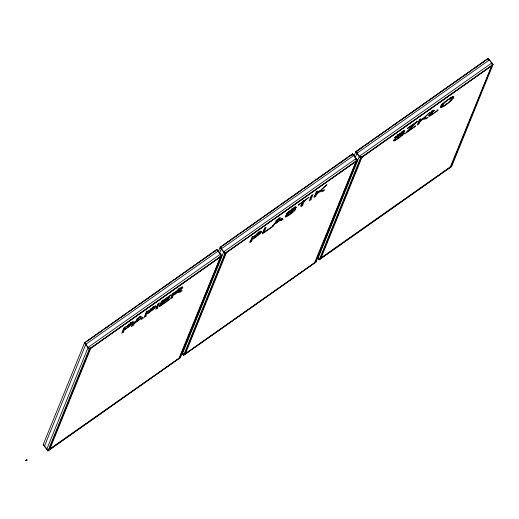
<?xml version="1.0" encoding="UTF-8"?>
<svg xmlns="http://www.w3.org/2000/svg" width="519" height="519" viewBox="0 0 519 519"><rect width="100%" height="100%" fill="white"/><g stroke="black" fill="none" stroke-linecap="round" stroke-linejoin="round"><path stroke-width="0.78" d="M220.646 255.426L220.614 254.038L88.152 347.36L46.729 449.37L47.605 449.655M356.268 159.884L356.229 158.49L223.767 251.819L182.351 353.822L182.785 353.984M491.882 64.337L491.843 62.948L359.382 156.271L317.965 258.28L318.4 258.436M314.923 262.03L314.761 262.62L184.634 354.133M450.518 166.748L319.847 258.663M131.08 322.792L131.722 323.603M153.429 307.053L153.734 307.501M153.365 306.748A3.893 0.564 -37.2 0 1 153.462 306.969L154.059 307.884L153.838 307.637M220.413 254.602L220.614 254.038M356.028 159.054L356.229 158.49M220.523 256.289L220.011 257.268L90.747 348.34L89.69 348.612M356.138 160.741L355.625 161.72L225.681 253.045M491.753 65.199L491.24 66.172L361.977 157.244L360.919 157.517M26.099 460.749A16.037 3.276 65.7 0 0 26.151 460.645L26.45 460.061M26.644 460.327C24.828 460.885 27.423 459.451 26.819 460.029A13.754 13.358 64 0 1 26.501 460.256L25.982 460.522A16.037 4.165 43.3 0 1 25.995 460.431L26.008 460.385A16.102 15.635 64 0 1 26.391 460.094L26.294 460.574M26.391 460.23L26.501 460.243A16.102 14.714 -2 0 1 26.151 460.463L26.625 460.197L26.437 460.476A13.754 12.605 -1.4 0 1 26.119 460.69L26.294 460.398M26.287 460.463L26.171 460.483A13.695 3.549 43.8 0 1 26.132 460.561L26.171 460.483A13.754 13.358 64 0 0 26.501 460.256L26.158 460.671M26.716 460.106L26.806 460.119A12.281 3.315 8.3 0 0 26.845 460.009L26.832 460.055A13.695 2.803 65.7 0 1 26.793 460.171L26.716 460.275M294.007 210.591L293.495 209.851M26.184 460.249L26.125 460.697L26.735 460.236A12.281 3.309 8 0 0 26.793 460.113L25.95 460.535A16.102 14.753 -1.4 0 1 26.294 460.301L26.099 460.457A16.037 3.257 66.2 0 1 26.099 460.541L26.858 460.029L26.501 460.424M25.982 460.457L25.995 460.424A16.037 4.152 43.8 0 1 26.073 460.353L26.099 460.457M84.603 342.689L43.187 444.699L47.936 450.953L180.398 357.63L221.821 255.62L217.065 249.367L84.603 342.689L89.359 348.95L47.936 450.953M85.706 343.059L85.81 344.279L44.387 446.282L44.342 445.354M48.89 450.077L90.079 348.638M48.442 449.778L49.746 449.311L90.747 348.34L90.429 347.925M124.378 327.463L122.86 331.206L123.49 332.037L121.809 333.224L123.937 327.982L125.617 326.795L123.49 332.037M147.026 310.972L145.203 315.461L145.839 316.298L144.152 317.479L146.28 312.243L147.96 311.056L145.839 316.298M158.314 303.55L156.796 307.293L157.426 308.13L155.745 309.311L157.873 304.076L159.554 302.888L157.426 308.13M162.051 300.676L161.61 301.766L162.239 302.596L169.817 297.264L169.57 297.874L161.993 303.213L161.273 304.984L160.643 304.147L161.357 302.376L161.993 303.213M162.239 302.596L162.908 300.968L170.9 295.33L171.147 294.721L161.474 301.539L159.346 306.781L169.233 299.813L169.479 299.197L161.273 304.984M173.087 293.144L171.562 296.887L172.198 297.724L170.517 298.905L172.645 293.67L174.326 292.482L172.198 297.724M217.065 249.367L119.597 318.231M218.246 251.021L216.968 250.58M218.291 251.91L220.218 247.148L352.686 153.819L357.435 160.079L316.013 262.082L183.551 355.411L181.78 353.076M219.816 252.695L221.425 248.731L221.321 247.518M220.731 256.289L179.01 358.24L48.617 449.759M179.671 357.935L220.86 256.503M183.551 355.411L224.974 253.402L357.435 160.079M184.511 354.529L225.7 253.097M184.057 354.23L185.361 353.763L226.362 252.792L226.044 252.377M249.808 241.471L250.93 240.68L252.753 236.19M251.559 241.51L253.687 236.275L252.007 237.455L249.879 242.697L251.559 241.51L250.93 240.68M265.203 227.354L263.587 231.318L264.223 232.155L270.957 227.413L270.704 228.023L262.29 233.952L264.418 228.71L266.104 227.53L264.223 232.155M300.722 205.595L301.844 204.804L303.453 200.84M302.473 205.641L304.355 201.015L309.019 197.291L298.503 204.7L298.256 205.31L302.674 202.202L300.793 206.828L302.473 205.641L301.844 204.804M311.776 195.138L310.258 198.881L310.894 199.711L309.207 200.898L311.335 195.657L313.022 194.469L310.894 199.711M313.976 196.26L315.098 195.468L315.837 193.652L316.888 192.659M316.694 191.537L316.162 192.841L316.798 193.671L326.873 184.712L320.411 190.778M316.798 193.671L317.855 191.063L316.175 192.251L314.047 197.486L315.734 196.305L316.467 194.489L319.107 192.004L323.058 191.141L324.985 189.779L319.263 190.998M242.633 231.552L352.686 153.819M353.776 155.681L352.583 155.038M354.205 155.616L355.839 151.6L488.301 58.277L493.05 64.531L451.627 166.541L319.166 259.863L317.394 257.528M355.132 157.88L357.04 153.183L356.936 151.97M356.345 160.741L314.624 262.692L315.273 261.887M315.286 262.393L356.475 160.955M319.166 259.863L360.588 157.854L493.05 64.531M320.126 258.987L361.315 157.549M320.054 258.663L320.976 258.222L361.977 157.244L361.659 156.829M416.991 121.959L417.237 121.342L407.772 128.011L407.519 128.628L415.005 123.353L404.801 133.844L415.317 126.435L415.57 125.825L406.98 131.871L416.991 121.959L416.355 121.122M419.858 119.143L419.333 120.453L419.962 121.284L430.037 112.325L423.582 118.39M419.962 121.284L421.026 118.676L419.339 119.863L417.211 125.098L418.898 123.918L419.631 122.101L422.271 119.617L426.222 118.754L428.156 117.391L422.427 118.611M432.152 112.727L431.516 111.89L430.712 113.869L431.347 114.705L432.152 112.727L434.552 110.138L432.411 112.078L431.782 111.248M432.411 112.078L433.229 110.08L431.542 111.261L430.511 113.81L428.597 115.938L430.251 114.452L429.414 116.503L437.828 110.573L438.081 109.963L431.347 114.705M442.357 105.831A18.074 2.634 -37.2 0 1 443.051 104.468A7.636 1.109 -37.2 0 1 444.647 102.743A5.138 0.746 -37.2 0 1 447.534 100.388L447.78 99.778A7.195 1.051 -37.2 0 0 443.343 103.378A10.017 1.46 -37.2 0 0 441.241 105.662A20.455 2.978 -37.2 0 0 440.449 107.238A14.804 2.16 -37.2 0 0 441.461 107.478A7.337 1.07 -37.2 0 0 445.6 105.149L445.847 104.533A5.352 0.779 -37.2 0 1 443.207 106.019A12.424 1.81 -37.2 0 1 442.357 105.831L441.721 105A18.074 2.634 -37.2 0 1 441.844 104.624M451.167 99.369L451.29 99.538A12.424 1.81 -37.2 0 1 449.551 101.549A5.352 0.779 -37.2 0 1 446.476 104.092L446.23 104.702A7.337 1.07 -37.2 0 0 451.037 100.731A14.804 2.16 -37.2 0 0 453.139 98.292A20.449 2.978 -37.2 0 0 453.385 97.793L452.75 96.962A20.449 2.978 -37.2 0 1 452.503 97.462A14.804 2.16 -37.2 0 1 451.264 98.986M470.967 70.681L488.301 58.277M488.197 59.49L489.501 59.86L488.963 60.444M491.843 62.948L491.921 63.59M450.907 166.846L492.09 65.407M177.777 290.835L178.413 291.672A5.372 0.785 -37.2 0 0 181.864 288.772A6.351 0.928 -37.2 0 0 182.772 287.584L182.811 287.494M182.785 287.552L182.156 286.722A6.351 0.928 -37.2 0 1 181.968 287.065M491.96 65.193L450.239 167.15L450.888 166.339M179.658 357.435L179.237 358.039M132.812 321.495L133.389 322.468A6.877 1.006 -37.2 0 1 131.832 324.33A6.092 0.889 -37.2 0 1 127.765 327.521L124.982 329.481L128.122 326.834A4.061 0.59 -37.2 0 0 130.762 324.777L130.548 324.505M133.422 322.39L132.942 321.585M221.379 246.739L221.924 246.953M357.001 151.198L363.099 146.851M136.601 319.354L137.561 318.153M135.31 322.597L140.117 316.584L138.813 317.505L131.508 326.393L133.26 325.154L135.31 322.597L134.674 321.761M275.719 221.341L277.211 219.492M272.877 226.492L279.832 217.857L278.431 218.843L271.126 227.724L272.877 226.492L272.248 225.661M212.647 252.85L215.521 250.8M349.572 156.381L351.791 155.019M293.864 207.801L295.006 206.964M295.895 206.964L296.213 207.386L294.5 208.638L293.975 207.944L294.52 208.593A3.821 0.558 -37.2 0 0 291.678 209.897A4.334 0.629 -37.2 0 0 289.394 211.655A3.095 0.454 -37.2 0 0 288.266 212.9A9.88 1.44 -37.2 0 0 288.259 213.101L288.577 213.056A3.659 0.532 -37.2 0 0 289.868 212.316L293.715 209.877A5.028 0.733 -37.2 0 1 295.525 209.034A7.032 1.025 -37.2 0 1 295.707 209.371A6.202 0.902 -37.2 0 1 294.61 210.74A5.45 0.791 -37.2 0 1 291.276 213.556A9.16 1.336 -37.2 0 1 288.343 215.599A6.637 0.967 -37.2 0 1 285.956 216.89A8.486 1.239 -37.2 0 1 285.281 216.54L286.994 215.288A5.041 0.733 -37.2 0 0 288.253 215.132A5.359 0.779 -37.2 0 0 290.374 213.776A4.853 0.707 -37.2 0 0 292.638 212.044L292.431 211.771M402.29 131.709L404.003 130.457L404.638 131.288L402.926 132.546A4.489 0.655 -37.2 0 0 402.4 132.397L402.082 131.975M400.486 136.432A7.032 1.025 -37.2 0 1 397.723 138.411A4.677 0.681 -37.2 0 1 395.783 139.442A8.019 1.168 -37.2 0 1 395.42 139.189L393.707 140.448A8.44 1.233 -37.2 0 0 393.882 140.896A5.832 0.85 -37.2 0 0 395.569 140.234A8.622 1.259 -37.2 0 0 398.41 138.398A6.189 0.902 -37.2 0 0 402.069 135.556A5.424 0.791 -37.2 0 0 403.821 133.785A7.156 1.044 -37.2 0 0 404.126 133.273L403.6 132.579M26.268 460.158L26.813 460.094M118.274 319.166L84.487 342.975L89.242 349.235L221.71 255.893L218.162 251.222M241.303 232.486L220.108 247.433L224.857 253.687L357.325 160.352M469.643 71.616L355.729 151.872L360.471 158.139L492.94 64.804L490.721 61.884M87.951 340.704L91.214 338.401M93.173 337.026L97.092 334.262M98.396 333.341L102.314 330.584M105.578 328.287L109.496 325.523M110.8 324.602L114.07 322.305M116.022 320.924L119.941 318.166M121.251 317.245L125.163 314.488M129.082 311.724L132.345 309.428M133.655 308.507L136.919 306.204M138.878 304.828L142.79 302.064M144.1 301.143L149.972 297.004M151.282 296.089L155.194 293.326M156.504 292.405L159.768 290.108M161.727 288.726L165.645 285.969M166.949 285.048L171.517 281.83M174.131 279.988L178.049 277.23M179.353 276.309L182.617 274.006M184.576 272.631L188.494 269.867M189.798 268.946L195.676 264.807M196.98 263.892L200.898 261.128M202.202 260.207L206.121 257.45M207.425 256.529L211.343 253.772M222.917 245.617L232.707 238.721M235.321 236.878L238.584 234.575M240.544 233.2L244.462 230.436M245.766 229.521L256.211 222.158M258.17 220.776L261.433 218.48M263.393 217.098L264.696 216.176M265.352 215.722L267.311 214.341M268.615 213.419L274.493 209.28M275.797 208.359L279.06 206.062M281.019 204.681L284.937 201.923M286.241 201.002L290.16 198.239M291.464 197.324L297.342 193.178M298.646 192.264L301.909 189.96M303.868 188.579L307.786 185.821M309.09 184.9L313.009 182.143M316.272 179.84L320.191 177.083M321.495 176.162L324.764 173.865M326.717 172.483L330.635 169.726M331.939 168.805L337.817 164.666M339.121 163.745L343.04 160.981M344.35 160.066L347.613 157.763M365.058 145.469L368.977 142.712M370.936 141.33L374.854 138.573M376.158 137.652L386.603 130.295M387.907 129.374L391.826 126.61M393.785 125.235L397.703 122.471M400.311 120.635L409.452 114.193M410.763 113.272L415.33 110.054M416.634 109.133L420.552 106.376M421.856 105.454L426.43 102.237M428.389 100.855L432.301 98.097M433.612 97.176L438.179 93.958M439.483 93.037L449.279 86.135M451.238 84.759L455.157 81.996M456.461 81.074L461.028 77.856M462.338 76.935L466.905 73.717M468.865 72.336L472.128 70.039M474.087 68.657L478.005 65.9M479.309 64.979L483.877 61.761M85.81 344.279L218.272 250.949M221.425 248.731L353.887 155.408M357.04 153.183L489.501 59.86M88.593 348.23L88.035 347.646L88.457 347.354M224.214 252.682L223.65 252.104L224.072 251.806M355.697 159.073L356.112 158.775L356.43 159.528M89.359 348.95L221.821 255.62M258.183 234.134L258.494 234.549A4.859 0.707 -37.2 0 1 256.191 236.307L253.051 238.961L255.835 236.995A8.051 1.174 -37.2 0 0 258.871 234.711A4.866 0.707 -37.2 0 0 260.791 232.888A8.907 1.298 -37.2 0 0 261.485 231.863A8.045 1.174 -37.2 0 0 261.317 231.416A4.853 0.707 -37.2 0 0 259.552 232.214A5.644 0.824 -37.2 0 0 258.06 233.2L254.07 236.443L256.931 234.426A5.378 0.785 -37.2 0 1 259.104 232.992A3.477 0.506 -37.2 0 1 259.85 232.966L259.215 232.129M131.482 322.74A11.872 1.732 -37.2 0 0 128.926 324.466L126 326.964L128.861 324.952A5.145 0.753 -37.2 0 1 131.041 323.519A3.893 0.564 -37.2 0 1 131.748 323.545L131.119 322.708A3.893 0.564 -37.2 0 0 131.145 322.591M181.222 287.124L181.54 287.545A7.876 1.148 -37.2 0 0 178.594 289.479L174.708 292.651L178.465 290.004A4.535 0.662 -37.2 0 1 180.229 288.849M154.091 307.799A3.893 0.564 -37.2 0 0 153.384 307.773A5.145 0.753 -37.2 0 0 151.204 309.207L148.343 311.225L151.269 308.727A11.872 1.732 -37.2 0 1 153.825 306.995L153.507 306.58M179.224 289.738L179.645 290.296A4.535 0.662 -37.2 0 1 177.77 291.704L173.768 294.967L175.286 293.897A3.782 0.551 -37.2 0 1 177.751 292.424L180.385 291.957L182.247 290.64L180.508 290.848A13.805 2.011 -37.2 0 0 179.373 291.165A6.442 0.941 -37.2 0 0 178.413 291.672M152.891 308.76L153.105 309.039A4.061 0.59 -37.2 0 1 150.465 311.089L147.325 313.742L150.114 311.776A6.092 0.889 -37.2 0 0 154.175 308.591A6.877 1.006 -37.2 0 0 155.732 306.729L155.103 305.892A6.877 1.006 -37.2 0 1 153.942 307.365M280.279 219.725L275.615 223.449L280.591 219.946L281.369 220.51L283.121 219.278L280.195 217.753L279.196 218.999L280.279 219.725L279.65 218.888M140.662 318.387L135.965 322.13L140.973 318.608L141.752 319.172L143.504 317.939L140.552 316.402L139.585 317.609L140.662 318.387L140.033 317.55M262.303 232.661L263.6 231.753M280.591 219.946L279.955 219.109L280.74 219.673L282.485 218.447M140.973 318.608L140.338 317.771L141.116 318.342L142.284 317.518M159.372 305.483L161.344 304.089M180.995 290.244L179.749 291.12L180.385 291.957M429.427 115.212L431.373 113.843M183.434 354.14L182.461 353.536L182.883 353.244M318.497 257.696L318.082 257.995L319.055 258.598M180.515 357.344L48.046 450.68L43.304 444.413M316.129 261.797L183.661 355.139L181.897 352.79M451.744 166.255L319.276 259.591L317.511 257.242M26.508 460.022L26.417 460.463A13.754 12.573 -2 0 0 26.722 460.223L26.553 459.99M402.4 132.397A4.204 0.61 -37.2 0 0 400.104 133.805A4.924 0.72 -37.2 0 0 397.989 135.414A2.997 0.435 -37.2 0 0 396.691 136.802A2.984 0.435 -37.2 0 0 396.879 137.003A2.686 0.389 -37.2 0 0 397.885 136.478L402.141 133.785A5.56 0.811 -37.2 0 1 404.171 133.052L403.86 132.637M350.876 155.466L351.603 155.097M215.262 251.008L215.606 250.794M286.267 213.653L286.585 214.075A5.099 0.74 -37.2 0 0 286.903 214.366A4.989 0.727 -37.2 0 0 288.83 213.393L292.748 210.941A2.932 0.428 -37.2 0 1 294.026 210.545M397.067 137.418L396.432 136.588A5.599 0.817 -37.2 0 1 394.764 137.425L395.05 137.892A5.943 0.863 -37.2 0 0 395.394 138.255A5.599 0.817 -37.2 0 0 397.067 137.418L401.239 134.81A2.971 0.435 -37.2 0 1 402.446 134.46L401.92 133.766M487.062 59.562L486.491 59.919L487.218 59.549M361.977 157.244L360.971 156.978M226.362 252.792L225.356 252.526M90.747 348.34L90.059 348.21M183.084 353.536L182.461 353.549M359.271 156.543L359.881 156.569M223.657 252.091L224.266 252.111M359.382 156.271L360.614 156.816M223.767 251.819L224.999 252.364M88.152 347.36L89.385 347.905M353.167 155.226L353.491 155.434M47.456 449.545L46.846 449.084M359.829 157.134L359.271 156.556M488.191 58.55L489.955 60.898M453.184 96.605L453.502 97.021A10.017 1.46 -37.2 0 0 452.302 97.072A7.195 1.051 -37.2 0 0 448.41 99.33L448.163 99.94A5.138 0.746 -37.2 0 1 450.68 98.487A7.636 1.109 -37.2 0 1 451.595 98.448A18.068 2.634 -37.2 0 1 451.491 99.129L451.238 98.792M451.984 96.651L452.302 97.072M452.503 97.462L453.139 98.292M450.81 97.507A7.636 1.109 -37.2 0 1 450.959 97.617L451.595 98.448M450.051 97.656L450.68 98.487M450.401 99.901L451.037 100.731M449.233 101.134L449.551 101.549M447.216 99.972L447.534 100.388M446.165 103.67L446.476 104.092M444.011 101.906L444.647 102.743M443.025 102.963L443.343 103.378M442.415 103.638L443.051 104.468M442.889 105.604L443.207 106.019M440.923 105.247L441.241 105.662M440.307 106.706A14.804 2.16 -37.2 0 0 440.826 106.642L441.461 107.478M437.199 109.743L437.828 110.573M425.586 117.923L426.222 118.754M419.631 122.101L419.002 121.264L418.262 123.081L418.898 123.918M403.464 130.678L403.782 131.093A6.741 0.98 -37.2 0 1 404.638 131.288M402.608 132.124L402.926 132.546M403.821 133.785L403.185 132.948A7.156 1.044 -37.2 0 0 403.419 132.592M401.317 131.904L401.635 132.319A6.741 0.98 -37.2 0 1 403.782 131.093M401.823 133.37L402.141 133.785M401.434 134.726L402.069 135.556M400.603 133.973L401.239 134.81M399.682 133.247L400.104 133.805M397.353 134.577L397.989 135.414M398.092 137.983L398.41 138.398M396.211 136.179L396.879 137.003M395.66 136.322L395.971 136.737A5.754 0.837 -37.2 0 0 395.05 137.892M394.764 137.425L395.394 138.255M395.465 139.027L395.783 139.442M395.102 138.774L395.42 139.189M394.193 139.786A5.832 0.85 -37.2 0 0 394.933 139.397L395.569 140.234M393.571 140.48L393.882 140.896M355.839 151.6L360.588 157.854M352.57 154.091L353.452 155.272M354.218 156.264L357.319 160.365M355.307 161.305L355.625 161.72M322.422 190.311L323.058 191.141M318.478 191.174L319.107 192.004M315.837 193.652L316.467 194.489M315.098 195.468L315.734 196.305M303.719 200.178L304.355 201.015M295.123 206.737L295.441 207.152A7.285 1.064 -37.2 0 1 296.213 207.386M295.389 208.956L295.7 209.371M294.863 208.891A6.202 0.902 -37.2 0 1 293.981 209.91L294.61 210.74M293.397 209.462L293.715 209.877M291.736 208.774L292.054 209.196A6.345 0.928 -37.2 0 1 295.441 207.152M292.431 210.519L292.748 210.941M291.36 209.481L291.678 209.897M290.964 213.134L291.276 213.556M288.966 211.103L289.388 211.655M288.83 213.393L288.194 212.556A4.989 0.727 -37.2 0 1 286.754 213.361M287.948 212.479L288.266 212.9M287.837 212.543L288.259 213.101M287.941 214.717L288.253 215.132M320.658 257.8L320.976 258.222M288.343 215.599L287.708 214.769A9.16 1.336 -37.2 0 0 288.181 214.457M286.267 213.536L286.903 214.366M285.32 216.06L285.956 216.89M280.74 219.673L281.369 220.51M260.96 231.169L261.485 231.863M260.791 231.163A8.907 1.298 -37.2 0 1 260.162 232.051L260.791 232.888M259.234 231.798L259.552 232.214M259.104 232.992L258.468 232.162A5.378 0.785 -37.2 0 0 258.138 232.356M257.742 232.784L258.06 233.2M258.553 234.296L258.871 234.711M256.509 233.868L256.931 234.426M255.873 235.892L256.191 236.307M255.517 236.58L255.835 236.995M220.218 247.148L224.974 253.402M219.693 256.847L220.011 257.268M181.825 287.254A6.351 0.928 -37.2 0 1 181.228 287.941L181.864 288.772M180.904 288.434L181.092 288.772L180.865 288.525M179.808 288.292L180.229 288.849A3.101 0.454 -37.2 0 1 181.118 288.707M180.19 290.426L180.508 290.848M178.277 289.057L178.594 289.479M178.043 289.446L178.465 290.004M178.335 291.321L178.971 292.152M177.122 291.587L177.751 292.424M174.968 293.482L175.286 293.897M168.934 297.043L169.57 297.874M162.272 300.131L162.908 300.968M155.395 305.976L155.791 306.586L155.233 305.951M153.858 308.176L154.175 308.591M152.755 306.943L153.384 307.773M185.043 353.348L185.361 353.763M150.782 308.649L151.204 309.207M150.147 310.673L150.465 311.089M149.478 310.946L150.114 311.776M141.116 318.342L141.752 319.172M132.624 324.323L133.26 325.154M131.832 324.33L131.197 323.499A6.877 1.006 -37.2 0 0 132.475 322.104M130.619 322.961L131.041 323.519M128.608 324.051L128.926 324.466M128.44 324.394L128.861 324.952M127.804 326.419L128.122 326.834M127.453 327.1L127.765 327.521M49.428 448.896L49.746 449.311M356.923 153.468L356.559 152.833M221.308 249.016L220.945 248.38M85.693 344.564L85.33 343.928M220.497 254.323L220.692 254.686M44.504 445.996L44.186 445.25M260.162 232.051A4.866 0.707 -37.2 0 1 259.357 232.888M287.234 215.061A6.637 0.967 -37.2 0 1 285.625 215.93M293.981 209.91A5.45 0.791 -37.2 0 1 293.54 210.338M286.585 214.075A5.586 0.811 -37.2 0 1 288.266 212.154A6.046 0.882 -37.2 0 1 292.054 209.196M130.412 322.682A3.893 0.564 -37.2 0 1 130.665 322.571M178.14 288.947A4.535 0.662 -37.2 0 1 178.452 288.739M179.898 287.863A3.101 0.454 -37.2 0 1 180.145 287.76M176.077 292.113A3.782 0.551 -37.2 0 1 176.479 291.886M181.228 287.941A5.372 0.785 -37.2 0 1 180.781 288.382M450.959 97.617A18.068 2.634 -37.2 0 1 450.862 98.292M393.882 139.916A5.832 0.85 -37.2 0 1 393.623 140.007M395.822 138.858A8.622 1.259 -37.2 0 1 394.933 139.397M402.997 133.182A5.424 0.791 -37.2 0 1 401.816 134.382M442.532 105.857A7.337 1.07 -37.2 0 1 440.826 106.642M442.337 105.227A12.424 1.81 -37.2 0 1 441.721 105M441.941 104.403A18.074 2.634 -37.2 0 1 442.071 104.17M395.971 136.737A5.216 0.759 -37.2 0 1 398.741 134.369A8.135 1.187 -37.2 0 1 401.635 132.319M259.792 233.076L259.247 232.447L259.792 233.076"/></g></svg>
